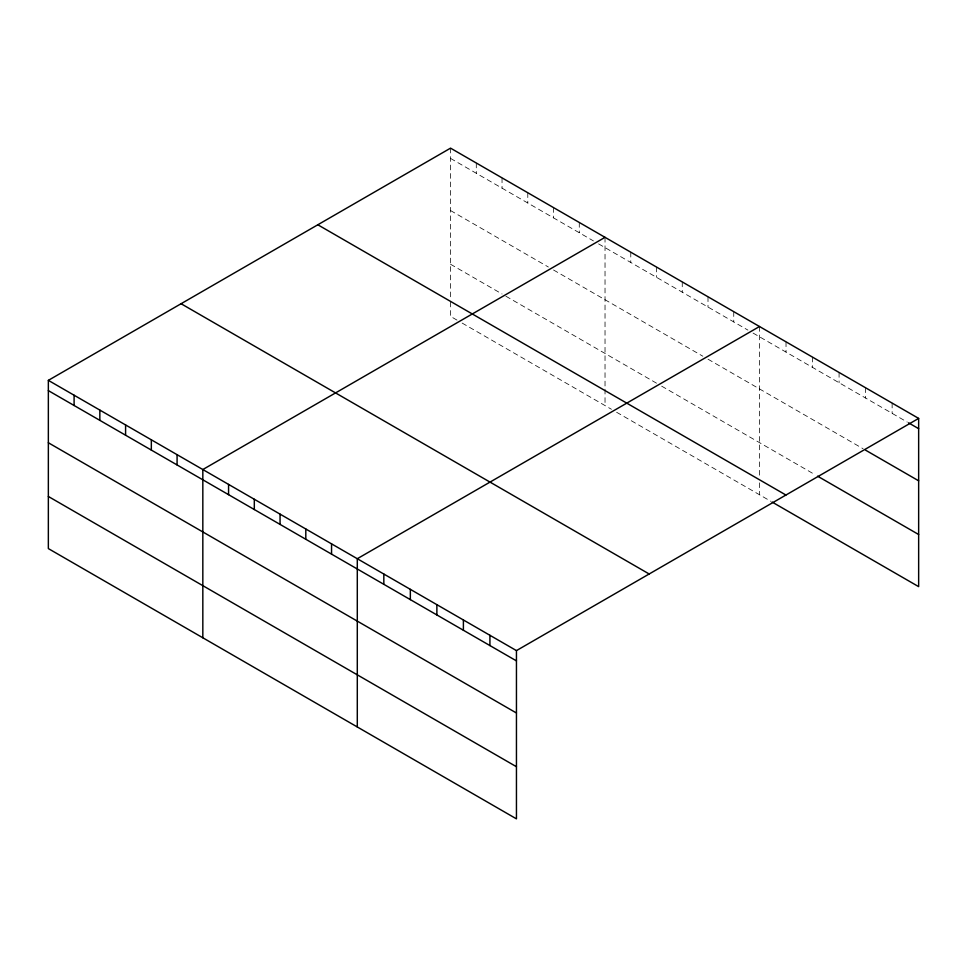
<?xml version="1.0" encoding="UTF-8"?>
<svg xmlns="http://www.w3.org/2000/svg" width="967" height="967" viewBox="0 0 967 967"><rect width="100%" height="100%" fill="white"/><g stroke="black" fill="none" stroke-linecap="round" stroke-linejoin="round"><path stroke-width="0.73" stroke-dasharray="4.83 3.63" d="M450.549 158.419L593.436 240.916M598.585 243.889L747.914 330.098M753.063 333.071L907.288 422.108M450.549 210.552L548.386 267.025M553.535 269.998L702.852 356.219M708.001 359.192L863.072 448.712M450.549 264.257L502.042 293.98M505.898 296.216L656.508 383.174M661.658 386.147L815.072 474.712M456.992 320.101L450.549 316.39L450.549 300M462.141 323.075L611.458 409.283M616.608 412.256L770.868 501.317M892.13 403.094L892.13 413.356M865.598 387.779L865.598 398.041M839.078 372.464L839.078 382.727M812.546 357.149L812.546 367.412M786.026 341.834L786.026 352.097M759.494 326.52L759.494 476.888M759.494 482.835L759.494 494.753M733.748 311.652L733.748 321.926M708.001 296.784L708.001 307.059M682.255 281.929L682.255 292.191M656.508 267.061L656.508 277.324M630.774 252.194L630.774 262.468M605.028 237.338L605.028 387.694M605.028 389.193L605.028 405.572M579.281 222.47L579.281 232.733M553.535 207.603L553.535 217.877M527.789 192.735L527.789 203.01M502.042 177.88L502.042 188.142M476.296 163.012L476.296 173.286M450.549 148.144L450.549 298.513"/><path stroke-width="1.45" d="M516.451 713.005L516.451 650.61L48.35 380.357L48.35 548.591L516.451 818.856L516.451 713.005L48.35 442.753M48.35 380.357L450.549 148.144L918.65 418.409L918.65 586.643L772.125 502.054M605.028 237.338L202.828 469.539L202.828 637.785M759.494 326.52L357.294 558.721L357.294 726.966M516.451 650.61L918.65 418.409M908.545 422.833L918.65 428.671M865.598 450.175L918.65 480.804M817.598 476.175L918.65 534.509M317.829 224.779L785.929 495.031M181.071 303.723L649.171 573.987M48.35 390.62L516.451 660.884M48.35 496.47L516.451 766.722M489.918 635.295L489.918 645.569M463.398 619.98L463.398 630.254M436.879 604.665L436.879 614.939M410.346 589.35L410.346 599.625M383.826 574.035L383.826 584.31M331.548 543.865L331.548 554.127M305.802 528.997L305.802 539.272M280.055 514.13L280.055 524.404M254.309 499.274L254.309 509.536M228.563 484.407L228.563 494.669M177.082 454.671L177.082 464.946M151.335 439.816L151.335 450.078M125.589 424.948L125.589 435.223M99.843 410.081L99.843 420.355M74.096 395.225L74.096 405.487"/></g></svg>
